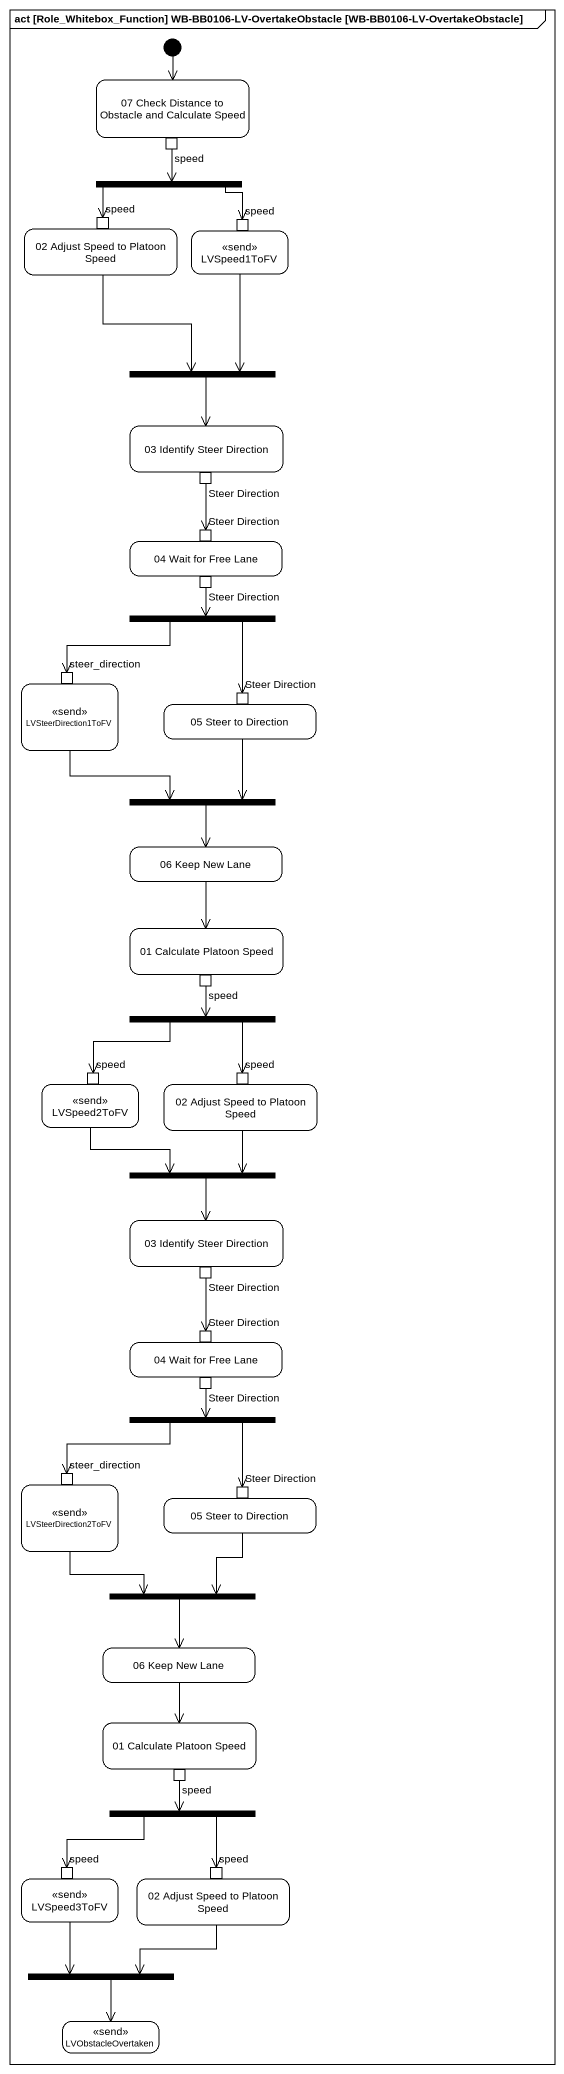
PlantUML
@startuml
mainframe act [Role_Whitebox_Function] WB-BB0106-LV-OvertakeObstacle [WB-BB0106-LV-OvertakeObstacle]
hide empty description
state "07 Check Distance to Obstacle and Calculate Speed" as s07_Check_Distance_to {
  state speed <<outputPin>>
}
state fork1 <<fork>>
state "02 Adjust Speed to Platoon Speed" as s02_Adjust_Speed_to_Platoon {
  state "speed" as speed_2 <<inputPin>>
}
state LVSpeed1ToFV <<send>> {
  state "speed" as speed_3 <<inputPin>>
}
state fork2 <<join>>
state "03 Identify Steer Direction" as s03_Identify_Steer_Direction {
  state "Steer Direction" as Steer_Direction <<outputPin>>
}
state "04 Wait for Free Lane" as s04_Wait_for_Free_Lane {
  state "Steer Direction" as Steer_Direction_2 <<inputPin>>
  state "Steer Direction" as Steer_Direction_3 <<outputPin>>
}
state fork3 <<fork>>
state LVSteerDirection1ToFV <<send>> {
  state steer_direction <<inputPin>>
}
state "05 Steer to Direction" as s05_Steer_to_Direction {
  state "Steer Direction" as Steer_Direction_4 <<inputPin>>
}
state fork4 <<join>>
state "06 Keep New Lane" as s06_Keep_New_Lane
state "01 Calculate Platoon Speed" as s01_Calculate_Platoon_Speed {
  state "speed" as speed_4 <<outputPin>>
}
state fork5 <<fork>>
state LVSpeed2ToFV <<send>> {
  state "speed" as speed_5 <<inputPin>>
}
state "02 Adjust Speed to Platoon Speed" as s02_Adjust_Speed_to_Platoon_2 {
  state "speed" as speed_6 <<inputPin>>
}
state fork6 <<join>>
state "03 Identify Steer Direction" as s03_Identify_Steer_Direction_2 {
  state "Steer Direction" as Steer_Direction_5 <<outputPin>>
}
state "04 Wait for Free Lane" as s04_Wait_for_Free_Lane_2 {
  state "Steer Direction" as Steer_Direction_6 <<inputPin>>
  state "Steer Direction" as Steer_Direction_7 <<outputPin>>
}
state fork7 <<fork>>
state LVSteerDirection2ToFV <<send>> {
  state "steer_direction" as steer_direction_2 <<inputPin>>
}
state "05 Steer to Direction" as s05_Steer_to_Direction_2 {
  state "Steer Direction" as Steer_Direction_8 <<inputPin>>
}
state fork8 <<join>>
state "06 Keep New Lane" as s06_Keep_New_Lane_2
state "01 Calculate Platoon Speed" as s01_Calculate_Platoon_Speed_2 {
  state "speed" as speed_7 <<outputPin>>
}
state fork9 <<fork>>
state LVSpeed3ToFV <<send>> {
  state "speed" as speed_8 <<inputPin>>
}
state "02 Adjust Speed to Platoon Speed" as s02_Adjust_Speed_to_Platoon_3 {
  state "speed" as speed_9 <<inputPin>>
}
state fork10 <<join>>
state LVObstacleOvertaken <<send>>
[*] --> s07_Check_Distance_to
speed --> fork1
fork1 -left-> speed_2
fork1 -right-> speed_3
s02_Adjust_Speed_to_Platoon --> fork2
LVSpeed1ToFV --> fork2
fork2 --> s03_Identify_Steer_Direction
Steer_Direction --> Steer_Direction_2
Steer_Direction_3 --> fork3
fork3 -left-> steer_direction
fork3 --> Steer_Direction_4
LVSteerDirection1ToFV --> fork4
s05_Steer_to_Direction --> fork4
fork4 --> s06_Keep_New_Lane
s06_Keep_New_Lane --> s01_Calculate_Platoon_Speed
speed_4 --> fork5
fork5 -left-> speed_5
fork5 --> speed_6
LVSpeed2ToFV --> fork6
s02_Adjust_Speed_to_Platoon_2 --> fork6
fork6 --> s03_Identify_Steer_Direction_2
Steer_Direction_5 --> Steer_Direction_6
Steer_Direction_7 --> fork7
fork7 -left-> steer_direction_2
fork7 --> Steer_Direction_8
LVSteerDirection2ToFV --> fork8
s05_Steer_to_Direction_2 --> fork8
fork8 --> s06_Keep_New_Lane_2
s06_Keep_New_Lane_2 --> s01_Calculate_Platoon_Speed_2
speed_7 --> fork9
fork9 -left-> speed_8
fork9 --> speed_9
LVSpeed3ToFV --> fork10
s02_Adjust_Speed_to_Platoon_3 --> fork10
fork10 --> LVObstacleOvertaken
@enduml
